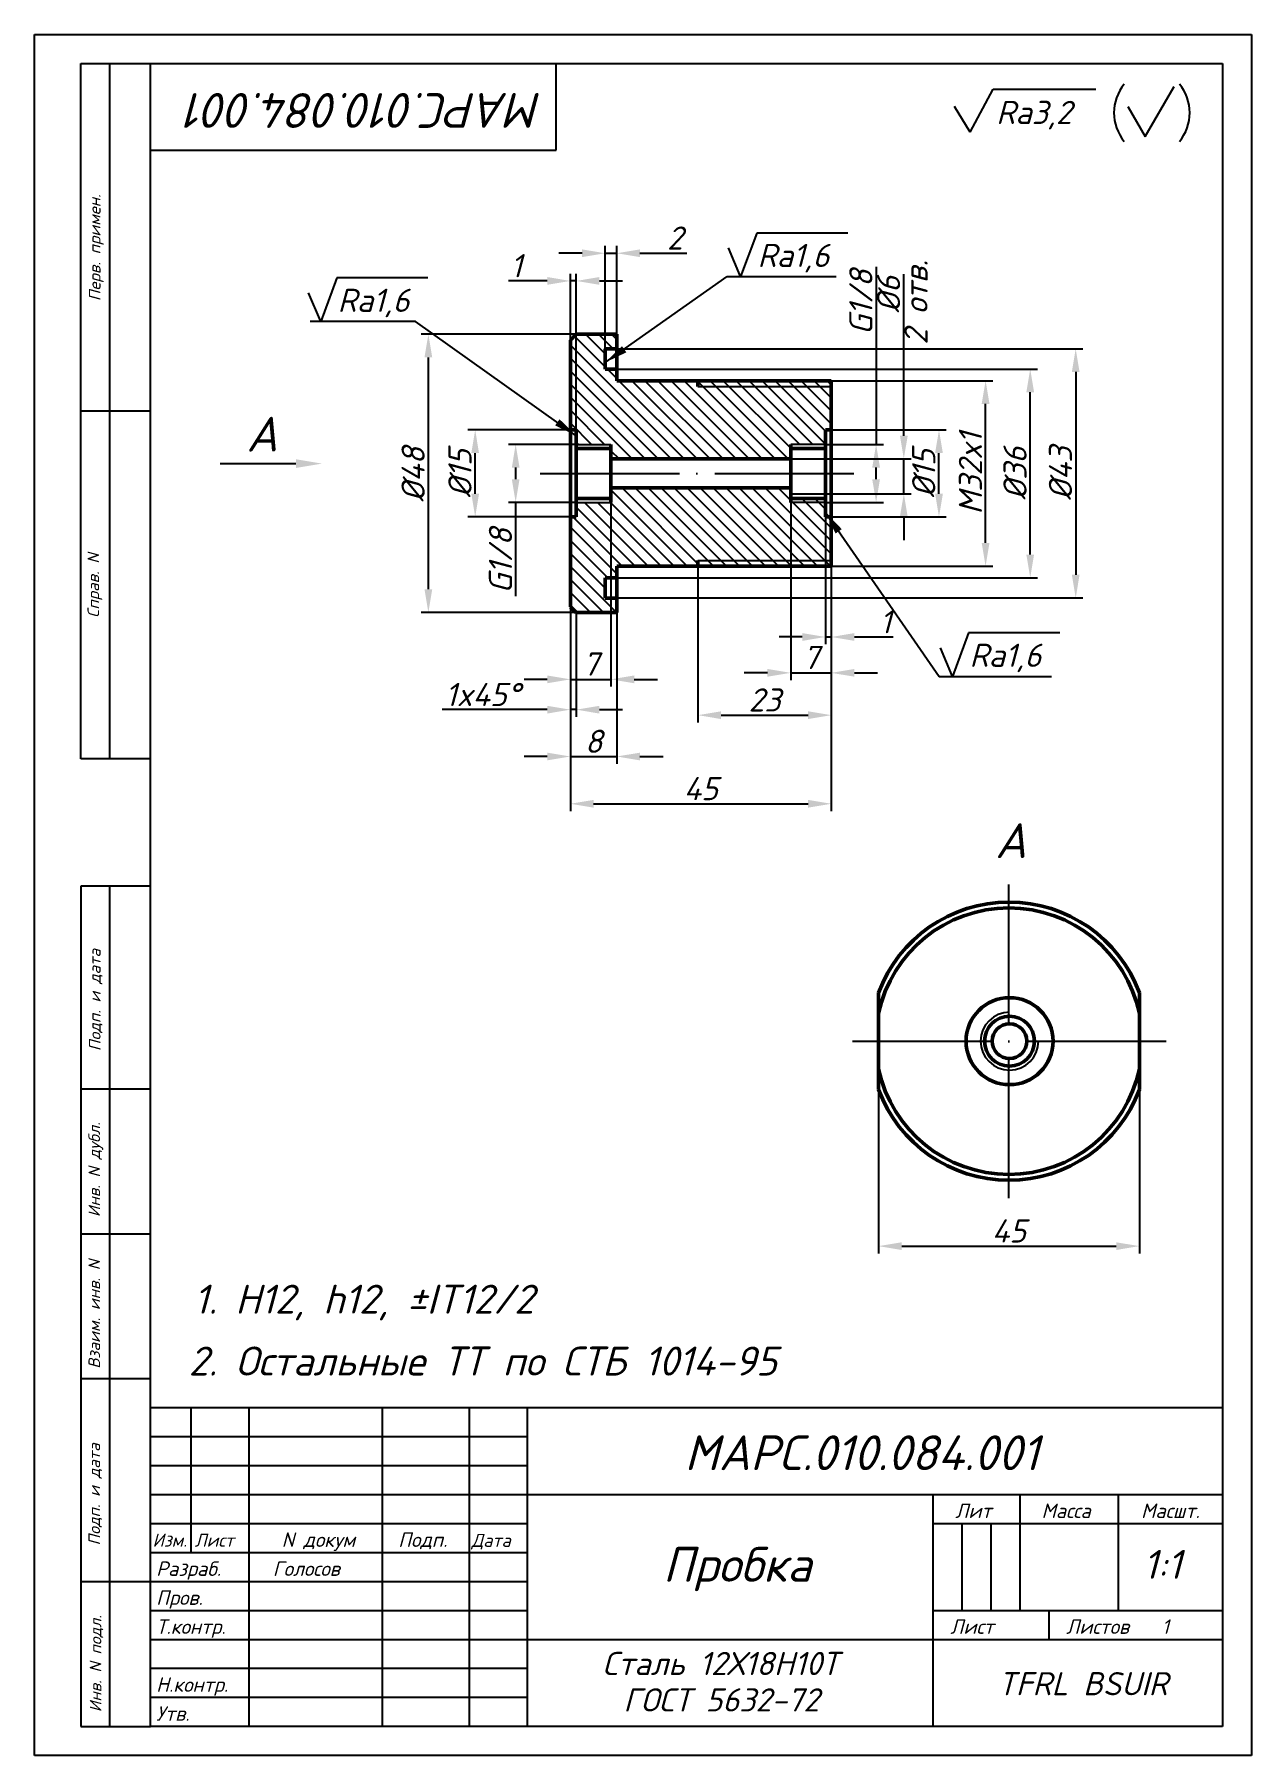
# Model space of a CAD drawing. Header units: millimetres. Extents: x -5427 to 3670, y -5891 to 948.
# Drawn here: x 1618.7 to 1828.7, y -3865 to -3568 of the extents above; entities that cross this region are included whole.
import ezdxf
from ezdxf.enums import TextEntityAlignment as Align

# ---------------------------------------------------------------- set-up
doc = ezdxf.new("R2010")
doc.units = ezdxf.units.MM
doc.header["$MEASUREMENT"] = 0
doc.linetypes.add('ACAD_ISO04W100', pattern=[30, 24, -3, 0, -3])
doc.layers.add('оси', color=1, linetype='ACAD_ISO04W100')
doc.layers.add('Толстые', color=7, linetype='Continuous', lineweight=50)
doc.layers.add('Тонкие', color=140, linetype='Continuous', lineweight=25)
doc.styles.get("Standard").update_dxf_attribs({"font": 'isocpeui.ttf'})
doc.styles.add('Для рамки', font='simplex.shx', dxfattribs={"oblique": 15, "height": 4})
doc.dimstyles.new('ISO-25', dxfattribs={"dimtxt": 4, "dimasz": 4, "dimexe": 1.25, "dimexo": 0, "dimtad": 1, "dimtxsty": 'Standard', "dimcen": 2.5, "dimadec": 0, "dimazin": 0, "dimtfac": 1, "dimtmove": 0, "dimatfit": 3, "dimfxl": 1, "dimarcsym": 0})

# ---------------------------------------------------------------- blocks, each defined once
blk = doc.blocks.new('*D150')
at = {"layer": 'Defpoints', "color": 0, "transparency": 16777216}
for p in [(1701.76, -3638.76), (1712.21, -3638.76), (1712.21, -3648.76)]:
    blk.add_point(p, dxfattribs=at)
at = {"layer": 'Тонкие', "color": 0, "lineweight": -2, "transparency": 16777216}
for p, q in [((1712.21, -3638.76), (1700.51, -3638.76)), ((1701.76, -3642.76), (1701.76, -3644.76)), ((1712.21, -3648.76), (1700.51, -3648.76)), ((1701.76, -3648.76), (1701.76, -3664.95))]:
    blk.add_line(p, q, dxfattribs=at)
at = {"layer": 'Тонкие', "color": 0, "transparency": 16777216}
for points in [[(1701.1, -3642.76), (1702.43, -3642.76), (1701.76, -3638.76)], [(1701.1, -3644.76), (1702.43, -3644.76), (1701.76, -3648.76)]]:
    blk.add_solid(points, dxfattribs=at)
at = {"layer": 'Тонкие', "color": 0, "transparency": 16777216, "insert": (1699.14, -3658.86), "char_height": 4, "attachment_point": 5, "rotation": 90}
blk.add_mtext('G1/8', dxfattribs=at)
blk = doc.blocks.new('*D151')
at = {"layer": 'Defpoints', "color": 0, "transparency": 16777216}
for p in [(1694.78, -3636.26), (1711.21, -3636.26), (1711.21, -3651.26)]:
    blk.add_point(p, dxfattribs=at)
at = {"layer": 'Тонкие', "color": 0, "lineweight": -2, "transparency": 16777216}
for p, q in [((1711.21, -3636.26), (1693.53, -3636.26)), ((1694.78, -3647.26), (1694.78, -3640.26)), ((1711.21, -3651.26), (1693.53, -3651.26))]:
    blk.add_line(p, q, dxfattribs=at)
at = {"layer": 'Тонкие', "color": 0, "transparency": 16777216}
for points in [[(1694.11, -3640.26), (1695.44, -3640.26), (1694.78, -3636.26)], [(1694.11, -3647.26), (1695.44, -3647.26), (1694.78, -3651.26)]]:
    blk.add_solid(points, dxfattribs=at)
at = {"layer": 'Тонкие', "color": 0, "transparency": 16777216, "insert": (1692.15, -3643.76), "char_height": 4, "attachment_point": 5, "rotation": 90}
blk.add_mtext('%%c15', dxfattribs=at)
blk = doc.blocks.new('*D152')
at = {"layer": 'Defpoints', "color": 0, "transparency": 16777216}
for p in [(1686.7, -3619.76), (1712.21, -3619.76), (1712.21, -3667.76)]:
    blk.add_point(p, dxfattribs=at)
at = {"layer": 'Тонкие', "color": 0, "lineweight": -2, "transparency": 16777216}
for p, q in [((1712.21, -3619.76), (1685.45, -3619.76)), ((1686.7, -3663.76), (1686.7, -3623.76)), ((1712.21, -3667.76), (1685.45, -3667.76))]:
    blk.add_line(p, q, dxfattribs=at)
at = {"layer": 'Тонкие', "color": 0, "transparency": 16777216}
for points in [[(1686.03, -3623.76), (1687.37, -3623.76), (1686.7, -3619.76)], [(1686.03, -3663.76), (1687.37, -3663.76), (1686.7, -3667.76)]]:
    blk.add_solid(points, dxfattribs=at)
at = {"layer": 'Тонкие', "color": 0, "transparency": 16777216, "insert": (1684.07, -3643.95), "char_height": 4, "attachment_point": 5, "rotation": 90}
blk.add_mtext('%%c48', dxfattribs=at)
blk = doc.blocks.new('*D153')
at = {"layer": 'Defpoints', "color": 0, "transparency": 16777216}
for p in [(1755.21, -3638.76), (1763.95, -3638.76), (1755.21, -3648.76)]:
    blk.add_point(p, dxfattribs=at)
at = {"layer": 'Тонкие', "color": 0, "lineweight": -2, "transparency": 16777216}
for p, q in [((1763.95, -3608.13), (1763.95, -3638.76)), ((1755.21, -3638.76), (1765.2, -3638.76)), ((1763.95, -3644.76), (1763.95, -3642.76)), ((1755.21, -3648.76), (1765.2, -3648.76))]:
    blk.add_line(p, q, dxfattribs=at)
at = {"layer": 'Тонкие', "color": 0, "transparency": 16777216}
for points in [[(1763.28, -3642.76), (1764.62, -3642.76), (1763.95, -3638.76)], [(1763.28, -3644.76), (1764.62, -3644.76), (1763.95, -3648.76)]]:
    blk.add_solid(points, dxfattribs=at)
at = {"layer": 'Тонкие', "color": 0, "transparency": 16777216, "insert": (1761.32, -3614.23), "char_height": 4, "attachment_point": 5, "rotation": 90}
blk.add_mtext('G1/8', dxfattribs=at)
blk = doc.blocks.new('*D154')
at = {"layer": 'Defpoints', "color": 0, "transparency": 16777216}
for p in [(1756.21, -3636.26), (1774.8, -3636.26), (1756.21, -3651.26)]:
    blk.add_point(p, dxfattribs=at)
at = {"layer": 'Тонкие', "color": 0, "lineweight": -2, "transparency": 16777216}
for p, q in [((1756.21, -3636.26), (1776.05, -3636.26)), ((1774.8, -3647.26), (1774.8, -3640.26)), ((1756.21, -3651.26), (1776.05, -3651.26))]:
    blk.add_line(p, q, dxfattribs=at)
at = {"layer": 'Тонкие', "color": 0, "transparency": 16777216}
for points in [[(1774.13, -3640.26), (1775.47, -3640.26), (1774.8, -3636.26)], [(1774.13, -3647.26), (1775.47, -3647.26), (1774.8, -3651.26)]]:
    blk.add_solid(points, dxfattribs=at)
at = {"layer": 'Тонкие', "color": 0, "transparency": 16777216, "insert": (1772.17, -3643.76), "char_height": 4, "attachment_point": 5, "rotation": 90}
blk.add_mtext('%%c15', dxfattribs=at)
blk = doc.blocks.new('*D155')
at = {"layer": 'Defpoints', "color": 0, "transparency": 16777216}
for p in [(1756.21, -3627.76), (1782.84, -3627.76), (1756.21, -3659.76)]:
    blk.add_point(p, dxfattribs=at)
at = {"layer": 'Тонкие', "color": 0, "lineweight": -2, "transparency": 16777216}
for p, q in [((1756.21, -3627.76), (1784.09, -3627.76)), ((1782.84, -3655.76), (1782.84, -3631.76)), ((1756.21, -3659.76), (1784.09, -3659.76))]:
    blk.add_line(p, q, dxfattribs=at)
at = {"layer": 'Тонкие', "color": 0, "transparency": 16777216}
for points in [[(1782.17, -3631.76), (1783.51, -3631.76), (1782.84, -3627.76)], [(1782.17, -3655.76), (1783.51, -3655.76), (1782.84, -3659.76)]]:
    blk.add_solid(points, dxfattribs=at)
at = {"layer": 'Тонкие', "color": 0, "transparency": 16777216, "insert": (1780.22, -3643.76), "char_height": 4, "attachment_point": 5, "rotation": 90}
blk.add_mtext('M32x1', dxfattribs=at)
blk = doc.blocks.new('*D156')
at = {"layer": 'Defpoints', "color": 0, "transparency": 16777216}
for p in [(1719.21, -3625.76), (1790.54, -3625.76), (1719.21, -3661.76)]:
    blk.add_point(p, dxfattribs=at)
at = {"layer": 'Тонкие', "color": 0, "lineweight": -2, "transparency": 16777216}
for p, q in [((1719.21, -3625.76), (1791.79, -3625.76)), ((1790.54, -3657.76), (1790.54, -3629.76)), ((1719.21, -3661.76), (1791.79, -3661.76))]:
    blk.add_line(p, q, dxfattribs=at)
at = {"layer": 'Тонкие', "color": 0, "transparency": 16777216}
for points in [[(1789.87, -3629.76), (1791.21, -3629.76), (1790.54, -3625.76)], [(1789.87, -3657.76), (1791.21, -3657.76), (1790.54, -3661.76)]]:
    blk.add_solid(points, dxfattribs=at)
at = {"layer": 'Тонкие', "color": 0, "transparency": 16777216, "insert": (1787.92, -3643.76), "char_height": 4, "attachment_point": 5, "rotation": 90}
blk.add_mtext('%%c36', dxfattribs=at)
blk = doc.blocks.new('*D157')
at = {"layer": 'Defpoints', "color": 0, "transparency": 16777216}
for p in [(1719.21, -3622.26), (1719.21, -3665.26), (1798.39, -3665.26)]:
    blk.add_point(p, dxfattribs=at)
at = {"layer": 'Тонкие', "color": 0, "lineweight": -2, "transparency": 16777216}
for p, q in [((1719.21, -3622.26), (1799.64, -3622.26)), ((1798.39, -3626.26), (1798.39, -3661.26)), ((1719.21, -3665.26), (1799.64, -3665.26))]:
    blk.add_line(p, q, dxfattribs=at)
at = {"layer": 'Тонкие', "color": 0, "transparency": 16777216}
for points in [[(1797.72, -3626.26), (1799.05, -3626.26), (1798.39, -3622.26)], [(1797.72, -3661.26), (1799.05, -3661.26), (1798.39, -3665.26)]]:
    blk.add_solid(points, dxfattribs=at)
at = {"layer": 'Тонкие', "color": 0, "transparency": 16777216, "insert": (1795.76, -3643.76), "char_height": 4, "attachment_point": 5, "rotation": 90}
blk.add_mtext('%%c43', dxfattribs=at)
blk = doc.blocks.new('*D158')
at = {"layer": 'Defpoints', "color": 0, "transparency": 16777216}
for p in [(1711.21, -3666.76), (1712.21, -3667.76), (1712.21, -3684.53)]:
    blk.add_point(p, dxfattribs=at)
at = {"layer": 'Тонкие', "color": 0, "lineweight": -2, "transparency": 16777216}
for p, q in [((1711.21, -3666.76), (1711.21, -3685.78)), ((1712.21, -3667.76), (1712.21, -3685.78)), ((1707.21, -3684.53), (1689.07, -3684.53)), ((1712.21, -3684.53), (1711.21, -3684.53)), ((1716.21, -3684.53), (1720.21, -3684.53))]:
    blk.add_line(p, q, dxfattribs=at)
at = {"layer": 'Тонкие', "color": 0, "transparency": 16777216}
for points in [[(1707.21, -3683.87), (1707.21, -3685.2), (1711.21, -3684.53)], [(1716.21, -3683.87), (1716.21, -3685.2), (1712.21, -3684.53)]]:
    blk.add_solid(points, dxfattribs=at)
at = {"layer": 'Тонкие', "color": 0, "transparency": 16777216, "insert": (1696.05, -3681.91), "char_height": 4, "attachment_point": 5}
blk.add_mtext('1x45%%d', dxfattribs=at)
blk = doc.blocks.new('*D159')
at = {"layer": 'Defpoints', "color": 0, "transparency": 16777216}
for p in [(1712.21, -3610.55), (1711.21, -3636.26), (1712.21, -3636.26)]:
    blk.add_point(p, dxfattribs=at)
at = {"layer": 'Тонкие', "color": 0, "lineweight": -2, "transparency": 16777216}
for p, q in [((1707.21, -3610.55), (1700.51, -3610.55)), ((1711.21, -3636.26), (1711.21, -3609.3)), ((1712.21, -3610.55), (1711.21, -3610.55)), ((1712.21, -3636.26), (1712.21, -3609.3)), ((1716.21, -3610.55), (1720.21, -3610.55))]:
    blk.add_line(p, q, dxfattribs=at)
at = {"layer": 'Тонкие', "color": 0, "transparency": 16777216}
for points in [[(1707.21, -3609.88), (1707.21, -3611.21), (1711.21, -3610.55)], [(1716.21, -3609.88), (1716.21, -3611.21), (1712.21, -3610.55)]]:
    blk.add_solid(points, dxfattribs=at)
at = {"layer": 'Тонкие', "color": 0, "transparency": 16777216, "insert": (1701.86, -3607.92), "char_height": 4, "attachment_point": 5}
blk.add_mtext('1', dxfattribs=at)
blk = doc.blocks.new('*D160')
at = {"layer": 'Defpoints', "color": 0, "transparency": 16777216}
for p in [(1711.21, -3666.76), (1719.21, -3667.76), (1719.21, -3692.61)]:
    blk.add_point(p, dxfattribs=at)
at = {"layer": 'Тонкие', "color": 0, "lineweight": -2, "transparency": 16777216}
for p, q in [((1711.21, -3666.76), (1711.21, -3693.86)), ((1719.21, -3667.76), (1719.21, -3693.86)), ((1707.21, -3692.61), (1703.21, -3692.61)), ((1711.21, -3692.61), (1719.21, -3692.61)), ((1723.21, -3692.61), (1727.21, -3692.61))]:
    blk.add_line(p, q, dxfattribs=at)
at = {"layer": 'Тонкие', "color": 0, "transparency": 16777216}
for points in [[(1707.21, -3691.95), (1707.21, -3693.28), (1711.21, -3692.61)], [(1723.21, -3691.95), (1723.21, -3693.28), (1719.21, -3692.61)]]:
    blk.add_solid(points, dxfattribs=at)
at = {"layer": 'Тонкие', "color": 0, "transparency": 16777216, "insert": (1715.21, -3689.99), "char_height": 4, "attachment_point": 5}
blk.add_mtext('8', dxfattribs=at)
blk = doc.blocks.new('*D161')
at = {"layer": 'Defpoints', "color": 0, "transparency": 16777216}
for p in [(1719.21, -3605.77), (1717.21, -3622.26), (1719.21, -3622.26)]:
    blk.add_point(p, dxfattribs=at)
at = {"layer": 'Тонкие', "color": 0, "lineweight": -2, "transparency": 16777216}
for p, q in [((1717.21, -3622.26), (1717.21, -3604.52)), ((1719.21, -3622.26), (1719.21, -3604.52)), ((1713.21, -3605.77), (1709.21, -3605.77)), ((1717.21, -3605.77), (1719.21, -3605.77)), ((1723.21, -3605.77), (1731.3, -3605.77))]:
    blk.add_line(p, q, dxfattribs=at)
at = {"layer": 'Тонкие', "color": 0, "transparency": 16777216}
for points in [[(1713.21, -3605.11), (1713.21, -3606.44), (1717.21, -3605.77)], [(1723.21, -3605.11), (1723.21, -3606.44), (1719.21, -3605.77)]]:
    blk.add_solid(points, dxfattribs=at)
at = {"layer": 'Тонкие', "color": 0, "transparency": 16777216, "insert": (1729.25, -3603.15), "char_height": 4, "attachment_point": 5}
blk.add_mtext('2', dxfattribs=at)
blk = doc.blocks.new('*D162')
at = {"layer": 'Defpoints', "color": 0, "transparency": 16777216}
for p in [(1733.21, -3659.76), (1756.21, -3659.76), (1756.21, -3685.48)]:
    blk.add_point(p, dxfattribs=at)
at = {"layer": 'Тонкие', "color": 0, "lineweight": -2, "transparency": 16777216}
for p, q in [((1733.21, -3659.76), (1733.21, -3686.73)), ((1756.21, -3659.76), (1756.21, -3686.73)), ((1737.21, -3685.48), (1752.21, -3685.48))]:
    blk.add_line(p, q, dxfattribs=at)
at = {"layer": 'Тонкие', "color": 0, "transparency": 16777216}
for points in [[(1737.21, -3684.81), (1737.21, -3686.15), (1733.21, -3685.48)], [(1752.21, -3684.81), (1752.21, -3686.15), (1756.21, -3685.48)]]:
    blk.add_solid(points, dxfattribs=at)
at = {"layer": 'Тонкие', "color": 0, "transparency": 16777216, "insert": (1744.71, -3682.85), "char_height": 4, "attachment_point": 5}
blk.add_mtext('23', dxfattribs=at)
blk = doc.blocks.new('*D163')
at = {"layer": 'Defpoints', "color": 0, "transparency": 16777216}
for p in [(1756.21, -3659.76), (1711.21, -3666.76), (1756.21, -3700.77)]:
    blk.add_point(p, dxfattribs=at)
at = {"layer": 'Тонкие', "color": 0, "lineweight": -2, "transparency": 16777216}
for p, q in [((1756.21, -3659.76), (1756.21, -3702.02)), ((1711.21, -3666.76), (1711.21, -3702.02)), ((1715.21, -3700.77), (1752.21, -3700.77))]:
    blk.add_line(p, q, dxfattribs=at)
at = {"layer": 'Тонкие', "color": 0, "transparency": 16777216}
for points in [[(1715.21, -3700.1), (1715.21, -3701.44), (1711.21, -3700.77)], [(1752.21, -3700.1), (1752.21, -3701.44), (1756.21, -3700.77)]]:
    blk.add_solid(points, dxfattribs=at)
at = {"layer": 'Тонкие', "color": 0, "transparency": 16777216, "insert": (1733.71, -3698.15), "char_height": 4, "attachment_point": 5}
blk.add_mtext('45', dxfattribs=at)
blk = doc.blocks.new('*D164')
at = {"layer": 'Defpoints', "color": 0, "transparency": 16777216}
for p in [(1764.37, -3750.08), (1809.37, -3750.08), (1809.37, -3777.1)]:
    blk.add_point(p, dxfattribs=at)
at = {"layer": 'Тонкие', "color": 0, "lineweight": -2, "transparency": 16777216}
for p, q in [((1764.37, -3750.08), (1764.37, -3778.35)), ((1809.37, -3750.08), (1809.37, -3778.35)), ((1768.37, -3777.1), (1805.37, -3777.1))]:
    blk.add_line(p, q, dxfattribs=at)
at = {"layer": 'Тонкие', "color": 0, "transparency": 16777216}
for points in [[(1768.37, -3776.44), (1768.37, -3777.77), (1764.37, -3777.1)], [(1805.37, -3776.44), (1805.37, -3777.77), (1809.37, -3777.1)]]:
    blk.add_solid(points, dxfattribs=at)
at = {"layer": 'Тонкие', "color": 0, "transparency": 16777216, "insert": (1786.87, -3774.48), "char_height": 4, "attachment_point": 5}
blk.add_mtext('45', dxfattribs=at)
blk = doc.blocks.new('*D521')
at = {"layer": 'Defpoints', "color": 0, "transparency": 16777216}
for p in [(1749.21, -3641.26), (1749.21, -3647.26), (1768.73, -3647.26)]:
    blk.add_point(p, dxfattribs=at)
at = {"layer": 'Тонкие', "color": 0, "lineweight": -2, "transparency": 16777216}
for p, q in [((1768.73, -3637.26), (1768.73, -3609.36)), ((1749.21, -3641.26), (1769.98, -3641.26)), ((1768.73, -3647.26), (1768.73, -3641.26)), ((1749.21, -3647.26), (1769.98, -3647.26)), ((1768.73, -3651.26), (1768.73, -3655.26))]:
    blk.add_line(p, q, dxfattribs=at)
at = {"layer": 'Тонкие', "color": 0, "transparency": 16777216}
for points in [[(1768.06, -3637.26), (1769.4, -3637.26), (1768.73, -3641.26)], [(1768.06, -3651.26), (1769.4, -3651.26), (1768.73, -3647.26)]]:
    blk.add_solid(points, dxfattribs=at)
at = {"layer": 'Тонкие', "color": 0, "transparency": 16777216, "insert": (1766.1, -3612.88), "char_height": 4, "attachment_point": 5, "rotation": 90}
blk.add_mtext('%%c6', dxfattribs=at)
blk = doc.blocks.new('*D522')
at = {"layer": 'Defpoints', "color": 0, "transparency": 16777216}
for p in [(1755.21, -3651.26), (1756.21, -3651.26), (1756.21, -3671.99)]:
    blk.add_point(p, dxfattribs=at)
at = {"layer": 'Тонкие', "color": 0, "lineweight": -2, "transparency": 16777216}
for p, q in [((1755.21, -3651.26), (1755.21, -3673.24)), ((1756.21, -3651.26), (1756.21, -3673.24)), ((1751.21, -3671.99), (1747.21, -3671.99)), ((1755.21, -3671.99), (1756.21, -3671.99)), ((1760.21, -3671.99), (1766.91, -3671.99))]:
    blk.add_line(p, q, dxfattribs=at)
at = {"layer": 'Тонкие', "color": 0, "transparency": 16777216}
for points in [[(1751.21, -3671.32), (1751.21, -3672.66), (1755.21, -3671.99)], [(1760.21, -3671.32), (1760.21, -3672.66), (1756.21, -3671.99)]]:
    blk.add_solid(points, dxfattribs=at)
at = {"layer": 'Тонкие', "color": 0, "transparency": 16777216, "insert": (1765.56, -3669.36), "char_height": 4, "attachment_point": 5}
blk.add_mtext('1', dxfattribs=at)
blk = doc.blocks.new('*D523')
at = {"layer": 'Defpoints', "color": 0, "transparency": 16777216}
for p in [(1749.21, -3648.76), (1756.21, -3651.76), (1756.21, -3678.18)]:
    blk.add_point(p, dxfattribs=at)
at = {"layer": 'Тонкие', "color": 0, "lineweight": -2, "transparency": 16777216}
for p, q in [((1749.21, -3648.76), (1749.21, -3679.43)), ((1756.21, -3651.76), (1756.21, -3679.43)), ((1745.21, -3678.18), (1741.21, -3678.18)), ((1749.21, -3678.18), (1756.21, -3678.18)), ((1760.21, -3678.18), (1764.21, -3678.18))]:
    blk.add_line(p, q, dxfattribs=at)
at = {"layer": 'Тонкие', "color": 0, "transparency": 16777216}
for points in [[(1745.21, -3677.51), (1745.21, -3678.84), (1749.21, -3678.18)], [(1760.21, -3677.51), (1760.21, -3678.84), (1756.21, -3678.18)]]:
    blk.add_solid(points, dxfattribs=at)
at = {"layer": 'Тонкие', "color": 0, "transparency": 16777216, "insert": (1752.71, -3675.52), "char_height": 4, "attachment_point": 5}
blk.add_mtext('7', dxfattribs=at)
blk = doc.blocks.new('*D524')
at = {"layer": 'Defpoints', "color": 0, "transparency": 16777216}
for p in [(1718.21, -3648.76), (1711.21, -3658.76), (1718.21, -3679.3)]:
    blk.add_point(p, dxfattribs=at)
at = {"layer": 'Тонкие', "color": 0, "lineweight": -2, "transparency": 16777216}
for p, q in [((1718.21, -3648.76), (1718.21, -3680.55)), ((1711.21, -3658.76), (1711.21, -3680.55)), ((1707.21, -3679.3), (1703.21, -3679.3)), ((1711.21, -3679.3), (1718.21, -3679.3)), ((1722.21, -3679.3), (1726.21, -3679.3))]:
    blk.add_line(p, q, dxfattribs=at)
at = {"layer": 'Тонкие', "color": 0, "transparency": 16777216}
for points in [[(1707.21, -3678.63), (1707.21, -3679.97), (1711.21, -3679.3)], [(1722.21, -3678.63), (1722.21, -3679.97), (1718.21, -3679.3)]]:
    blk.add_solid(points, dxfattribs=at)
at = {"layer": 'Тонкие', "color": 0, "transparency": 16777216, "insert": (1714.71, -3676.65), "char_height": 4, "attachment_point": 5}
blk.add_mtext('7', dxfattribs=at)

msp = doc.modelspace()

# ---------------------------------------------------------------- hatches: boundary and pattern name
at = {"layer": 'Тонкие'}
h = msp.add_hatch(dxfattribs=at)
h.set_pattern_fill('ANSI31', color=256, scale=0.5, angle=90, style=0)
h.set_pattern_definition([(135, (-1.5665, -1262.2827), (-1.122532, -1.122532), [])])
h.paths.add_polyline_path([(1719.21, -3659.763), (1733.21, -3659.763), (1733.21, -3658.763), (1756.21, -3658.763), (1756.21, -3651.263), (1755.21, -3651.263), (1755.21, -3648.763), (1749.21, -3648.763), (1749.21, -3646.263), (1718.21, -3646.263), (1718.21, -3648.763), (1712.21, -3648.763), (1712.21, -3650.263), (1712.21, -3651.263), (1711.21, -3651.263), (1711.21, -3666.763), (1712.21, -3667.763), (1719.21, -3667.763), (1719.21, -3665.263), (1717.21, -3665.263), (1717.21, -3661.763), (1719.21, -3661.763)])
h.paths.add_polyline_path([(1755.21, -3648.763), (1755.21, -3648.063), (1749.21, -3648.063), (1749.21, -3648.763)], flags=16)
h.paths.add_polyline_path([(1733.21, -3628.763), (1733.21, -3627.763), (1719.21, -3627.763), (1719.21, -3625.763), (1717.21, -3625.763), (1717.21, -3622.263), (1719.21, -3622.263), (1719.21, -3619.763), (1712.21, -3619.763), (1711.21, -3620.763), (1711.21, -3636.263), (1712.21, -3636.263), (1712.21, -3638.763), (1718.21, -3638.763), (1718.21, -3641.263), (1749.21, -3641.263), (1749.21, -3638.763), (1755.21, -3638.763), (1755.21, -3636.263), (1756.21, -3636.263), (1756.21, -3628.763)])
h.paths.add_polyline_path([(1756.21, -3628.763), (1756.21, -3627.763), (1733.21, -3627.763), (1733.21, -3628.763)], flags=16)
h.paths.add_polyline_path([(1733.21, -3658.763), (1733.21, -3659.763), (1745.21, -3659.763), (1756.21, -3659.763), (1756.21, -3658.763)], flags=16)

# ---------------------------------------------------------------- linework, layer by layer
for p, q in [((1618.731, -3568.011), (1828.731, -3568.011)), ((1618.731, -3865.011), (1618.731, -3568.011)), ((1828.731, -3568.011), (1828.731, -3865.011)), ((1626.731, -3573.011), (1638.731, -3573.011)), ((1626.731, -3693.011), (1626.731, -3573.011)), ((1631.731, -3693.011), (1631.731, -3573.011)), ((1638.731, -3860.011), (1638.731, -3573.011)), ((1638.731, -3573.011), (1823.731, -3573.011)), ((1708.731, -3588.011), (1708.731, -3573.011)), ((1823.731, -3573.011), (1823.731, -3860.011)), ((1638.731, -3588.011), (1708.731, -3588.011)), ((1638.731, -3633.011), (1626.731, -3633.011)), ((1638.731, -3693.011), (1626.731, -3693.011)), ((1638.731, -3715.011), (1626.731, -3715.011)), ((1626.731, -3715.011), (1626.731, -3860.011)), ((1631.731, -3860.011), (1631.731, -3715.011)), ((1638.731, -3750.011), (1626.731, -3750.011)), ((1638.731, -3775.011), (1626.731, -3775.011)), ((1638.731, -3800.011), (1626.731, -3800.011)), ((1823.731, -3805.011), (1638.731, -3805.011)), ((1645.731, -3805.011), (1645.731, -3830.011)), ((1645.731, -3805.011), (1645.731, -3830.011)), ((1655.731, -3805.011), (1655.731, -3860.011)), ((1655.731, -3805.011), (1655.731, -3860.011)), ((1678.731, -3805.011), (1678.731, -3860.011)), ((1678.731, -3805.011), (1678.731, -3860.011)), ((1693.731, -3805.011), (1693.731, -3860.011)), ((1693.731, -3805.011), (1693.731, -3860.011)), ((1703.731, -3805.011), (1703.731, -3860.011)), ((1703.731, -3805.011), (1703.731, -3860.011)), ((1823.731, -3820.011), (1703.731, -3820.011)), ((1773.731, -3820.011), (1773.731, -3860.011)), ((1773.731, -3820.011), (1773.731, -3860.011)), ((1788.731, -3820.011), (1788.731, -3840.011)), ((1788.731, -3820.011), (1788.731, -3840.011)), ((1805.731, -3820.011), (1805.731, -3840.011)), ((1805.731, -3820.011), (1805.731, -3840.011)), ((1703.731, -3825.011), (1638.731, -3825.011)), ((1823.731, -3825.011), (1773.731, -3825.011)), ((1703.731, -3830.011), (1638.731, -3830.011)), ((1703.731, -3830.011), (1638.731, -3830.011)), ((1638.731, -3835.011), (1626.731, -3835.011)), ((1823.731, -3840.011), (1773.731, -3840.011)), ((1823.731, -3840.011), (1773.731, -3840.011)), ((1793.731, -3840.011), (1793.731, -3845.011)), ((1793.731, -3840.011), (1793.731, -3845.011)), ((1823.731, -3845.011), (1703.731, -3845.011)), ((1823.731, -3845.011), (1703.731, -3845.011)), ((1626.731, -3860.011), (1638.731, -3860.011)), ((1823.731, -3860.011), (1638.731, -3860.011)), ((1828.731, -3865.011), (1618.731, -3865.011))]:
    msp.add_line(p, q)
at = {"layer": 'оси'}
for p, q in [((1706.007, -3643.763), (1761.949, -3643.763)), ((1786.873, -3768.815), (1786.873, -3714.266)), ((1759.871, -3741.732), (1814.077, -3741.732))]:
    msp.add_line(p, q, dxfattribs=at)
at = {"layer": 'Толстые'}
for p, q in [((1712.21, -3619.763), (1711.21, -3620.763)), ((1712.21, -3619.763), (1719.21, -3619.763)), ((1719.21, -3627.763), (1719.21, -3619.763)), ((1711.21, -3666.763), (1711.21, -3620.763)), ((1717.21, -3625.763), (1717.21, -3622.263)), ((1717.21, -3622.263), (1719.21, -3622.263)), ((1717.21, -3625.763), (1719.21, -3625.763)), ((1719.21, -3627.763), (1756.21, -3627.763)), ((1719.21, -3627.763), (1745.21, -3627.763)), ((1733.21, -3628.763), (1733.21, -3627.763)), ((1756.21, -3659.763), (1756.21, -3627.763)), ((1712.21, -3636.263), (1711.21, -3636.263)), ((1712.21, -3651.263), (1712.21, -3636.263)), ((1712.21, -3650.263), (1712.21, -3637.263)), ((1755.21, -3651.263), (1755.21, -3636.263)), ((1756.21, -3636.263), (1755.21, -3636.263)), ((1712.21, -3639.463), (1718.21, -3639.463)), ((1718.21, -3648.763), (1718.21, -3638.763)), ((1749.21, -3638.763), (1749.21, -3648.763)), ((1755.21, -3639.463), (1749.21, -3639.463)), ((1718.21, -3641.263), (1749.21, -3641.263)), ((1718.21, -3646.263), (1749.21, -3646.263)), ((1712.21, -3648.063), (1718.21, -3648.063)), ((1755.21, -3648.063), (1749.21, -3648.063)), ((1712.21, -3651.263), (1711.21, -3651.263)), ((1756.21, -3651.263), (1755.21, -3651.263)), ((1733.21, -3659.763), (1733.21, -3658.763)), ((1717.21, -3665.263), (1717.21, -3661.763)), ((1717.21, -3661.763), (1719.21, -3661.763)), ((1719.21, -3667.763), (1719.21, -3659.763)), ((1719.21, -3659.763), (1756.21, -3659.763)), ((1719.21, -3659.763), (1745.21, -3659.763)), ((1712.21, -3667.763), (1711.21, -3666.763)), ((1712.21, -3667.763), (1719.21, -3667.763)), ((1717.21, -3665.263), (1719.21, -3665.263)), ((1764.373, -3750.084), (1764.373, -3733.381)), ((1809.373, -3733.381), (1809.373, -3750.084))]:
    msp.add_line(p, q, dxfattribs=at)
for radius in [7.5, 4.3, 3]:
    msp.add_circle((1786.974, -3741.732), radius, dxfattribs=at)
for radius, start, end in [(24, 20.36413, 159.63587), (23, 11.96875, 168.03125), (23, 191.96875, 348.03125), (24, 200.36413, 339.63587)]:
    msp.add_arc((1786.873, -3741.732), radius, start, end, dxfattribs=at)
at = {"layer": 'Тонкие'}
for p, q in [((1780.207, -3584.895), (1784.172, -3577.47)), ((1784.172, -3577.47), (1801.837, -3577.474)), ((1780.207, -3584.895), (1777.482, -3580.44)), ((1743.35, -3602.292), (1740.574, -3609.805)), ((1759.076, -3602.292), (1743.35, -3602.292)), ((1740.574, -3609.805), (1738.492, -3604.835)), ((1670.902, -3610.038), (1668.125, -3617.551)), ((1686.628, -3610.038), (1670.902, -3610.038)), ((1738.273, -3609.805), (1757.034, -3609.805)), ((1668.125, -3617.551), (1666.043, -3612.581)), ((1733.21, -3628.763), (1756.21, -3628.763)), ((1712.21, -3638.763), (1718.21, -3638.763)), ((1755.21, -3638.763), (1749.21, -3638.763)), ((1650.796, -3642.075), (1663.854, -3642.075)), ((1712.21, -3648.763), (1718.21, -3648.763)), ((1755.21, -3648.763), (1749.21, -3648.763)), ((1733.21, -3658.763), (1756.21, -3658.763)), ((1777.144, -3678.802), (1775.062, -3673.832)), ((1779.92, -3671.289), (1777.144, -3678.802)), ((1795.646, -3671.289), (1779.92, -3671.289)), ((1703.731, -3810.011), (1638.731, -3810.011)), ((1703.731, -3815.011), (1638.731, -3815.011)), ((1703.731, -3820.011), (1638.731, -3820.011)), ((1778.731, -3825.011), (1778.731, -3840.011)), ((1778.731, -3825.011), (1778.731, -3840.011)), ((1783.731, -3825.011), (1783.731, -3840.011)), ((1783.731, -3825.011), (1783.731, -3840.011)), ((1703.731, -3835.011), (1638.731, -3835.011)), ((1703.731, -3835.011), (1638.731, -3835.011)), ((1703.731, -3840.011), (1638.731, -3840.011)), ((1703.731, -3840.011), (1638.731, -3840.011)), ((1703.731, -3845.011), (1638.731, -3845.011)), ((1703.731, -3845.011), (1638.731, -3845.011)), ((1703.731, -3850.011), (1638.731, -3850.011)), ((1703.731, -3850.011), (1638.731, -3850.011)), ((1703.731, -3855.011), (1638.731, -3855.011)), ((1703.731, -3855.011), (1638.731, -3855.011))]:
    msp.add_line(p, q, dxfattribs=at)
for points in [[(1810.355, -3585.651), (1815.355, -3576.991)], [(1807.355, -3580.455), (1810.355, -3585.651)]]:
    msp.add_lwpolyline(points, dxfattribs=at)
for centre, radius, start, end in [((1812.807, -3581.535), 7.816, 140.52687, 219.47313), ((1810.242, -3581.535), 7.816, 320.52687, 39.47313), ((1786.974, -3741.732), 5, 90, 0)]:
    msp.add_arc(centre, radius, start, end, dxfattribs=at)
msp.add_solid([(1663.854, -3642.825), (1663.854, -3641.325), (1668.354, -3642.075)], dxfattribs=at)

# ---------------------------------------------------------------- texts
for s, height, rotation, p in [('МАРС.010.084.001', 6, 180, (1706.447, -3578.123)), ('2 отв.', 4, 90, (1772.836, -3621.542))]:
    msp.add_text(s, height=height, rotation=rotation, dxfattribs=at).set_placement(p)
for s, height, p in [('Ra3,2', 4, (1784.669, -3583.469)), ('Ra1,6', 4, (1743.492, -3608.144)), ('Ra1,6', 4, (1671.043, -3615.89)), ('А', 6, (1655.298, -3639.985)), ('Ra1,6', 4, (1780.061, -3677.141)), ('А', 6, (1784.49, -3710.127)), ('1. H12, h12, %%pIT12/2', 5, (1646.236, -3788.752)), ('2. Остальные ТТ по СТБ 1014-95', 5, (1645.337, -3799.433)), ('МАРС.010.084.001', 6, (1730.895, -3815.754)), ('Изм.', 2.25, (1639.099, -3828.967)), ('Лист', 2.25, (1646.386, -3828.967)), ('Дата', 2.25, (1694.135, -3828.997)), ('Пробка', 6, (1727.168, -3835.017)), ('1:1', 5, (1810.018, -3834.509)), ('Разраб.', 2.5, (1639.731, -3834.011)), ('Голосов', 2.5, (1659.86, -3834.011)), ('Пров.', 2.5, (1639.731, -3839.011)), ('Т.контр.', 2.5, (1639.731, -3844.011)), ('Лист', 2.5, (1776.731, -3844.011)), ('Листов', 2.5, (1796.731, -3844.011)), ('1', 2.5, (1813.245, -3844.011)), ('Сталь 12Х18Н10Т', 4, (1716.73, -3851.121)), ('Н.контр.', 2.5, (1639.731, -3854.011)), ('TFRL BSUIR', 4, (1784.906, -3854.607)), ('ГОСТ 5632-72', 4, (1720.337, -3857.401)), ('Утв.', 2.5, (1639.731, -3859.011))]:
    msp.add_text(s, height=height, dxfattribs=at).set_placement(p)
at = {"layer": 'Тонкие', "linetype": 'Continuous', "style": 'Для рамки', "oblique": 15}
for s, p in [('Перв. примен.', (1630.136, -3614.039)), ('Справ. N', (1629.892, -3668.673)), ('Подп. и дата', (1630.152, -3743.453)), ('Инв. N дубл.', (1630.054, -3772.092)), ('Взаим. инв. N', (1630.054, -3798.254)), ('Подп. и дата', (1630.054, -3828.754)), ('Инв. N подл.', (1630.28, -3857.525))]:
    msp.add_text(s, height=2, rotation=90, dxfattribs=at).set_placement(p)
at = {"layer": 'Тонкие'}
for s, p in [('Лит', (1780.731, -3824.011)), ('Масса', (1796.731, -3824.011)), ('Масшт.', (1814.731, -3824.011)), ('N докум', (1667.731, -3829.011)), ('Подп.', (1685.731, -3829.011))]:
    msp.add_text(s, height=2.5, dxfattribs=at).set_placement(p, align=Align.CENTER)

# ---------------------------------------------------------------- dimensions: what is measured, and where the dimension line sits
for base, p1, p2, picture, middle in [((1719.21, -3605.773), (1717.21, -3622.263), (1719.21, -3622.263), '*D161', (1729.255, -3603.148)), ((1718.21, -3679.3), (1711.21, -3658.763), (1718.21, -3648.763), '*D524', (1714.71, -3676.649)), ((1756.21, -3700.771), (1711.21, -3666.763), (1756.21, -3659.763), '*D163', (1733.71, -3698.146)), ((1809.373, -3777.103), (1764.373, -3750.084), (1809.373, -3750.084), '*D164', (1786.873, -3774.478))]:
    dim = msp.add_linear_dim(base=base, p1=p1, p2=p2, dimstyle='ISO-25', dxfattribs=at)
    dim.commit()
    dim.dimension.update_dxf_attribs({"geometry": picture, "text_midpoint": middle})
for base, p1, p2, picture, middle in [((1712.21, -3610.548), (1711.21, -3636.263), (1712.21, -3636.263), '*D159', (1701.859, -3610.548)), ((1756.21, -3678.175), (1749.21, -3648.763), (1756.21, -3651.763), '*D523', (1752.71, -3678.175)), ((1756.21, -3671.989), (1755.21, -3651.263), (1756.21, -3651.263), '*D522', (1765.561, -3671.989)), ((1756.21, -3685.479), (1733.21, -3659.763), (1756.21, -3659.763), '*D162', (1744.71, -3685.479)), ((1719.21, -3692.614), (1711.21, -3666.763), (1719.21, -3667.763), '*D160', (1715.21, -3692.614))]:
    dim = msp.add_linear_dim(base=base, p1=p1, p2=p2, dimstyle='ISO-25', dxfattribs=at)
    dim.commit()
    dim.dimension.update_dxf_attribs({"geometry": picture, "text_midpoint": middle, "dimtype": 160})
dim = msp.add_linear_dim(base=(1763.949, -3638.763), p1=(1755.21, -3648.763), p2=(1755.21, -3638.763), angle=90, text='G1/8', dimstyle='ISO-25', override={"dimtmove": 1}, dxfattribs=at)
dim.commit()
dim.dimension.update_dxf_attribs({"geometry": '*D153', "text_midpoint": (1765.237, -3614.227), "dimtype": 160})
for base, p1, p2, text, picture, middle in [((1768.729, -3647.263), (1749.21, -3641.263), (1749.21, -3647.263), '%%c6', '*D521', (1768.729, -3612.883)), ((1686.7, -3619.763), (1712.21, -3667.763), (1712.21, -3619.763), '%%c48', '*D152', (1686.7, -3643.946)), ((1701.762, -3638.763), (1712.21, -3648.763), (1712.21, -3638.763), 'G1/8', '*D150', (1701.762, -3658.857))]:
    dim = msp.add_linear_dim(base=base, p1=p1, p2=p2, angle=90, text=text, dimstyle='ISO-25', dxfattribs=at)
    dim.commit()
    dim.dimension.update_dxf_attribs({"geometry": picture, "text_midpoint": middle, "dimtype": 160})
for base, p1, p2, text, picture, middle in [((1798.386, -3665.263), (1719.21, -3622.263), (1719.21, -3665.263), '%%c43', '*D157', (1795.761, -3643.763)), ((1790.541, -3625.763), (1719.21, -3661.763), (1719.21, -3625.763), '%%c36', '*D156', (1787.916, -3643.763)), ((1782.84, -3627.763), (1756.21, -3659.763), (1756.21, -3627.763), 'M32x1', '*D155', (1780.215, -3643.763)), ((1694.776, -3636.263), (1711.21, -3651.263), (1711.21, -3636.263), '%%c15', '*D151', (1692.151, -3643.763)), ((1774.799, -3636.263), (1756.21, -3651.263), (1756.21, -3636.263), '%%c15', '*D154', (1772.174, -3643.763))]:
    dim = msp.add_linear_dim(base=base, p1=p1, p2=p2, angle=90, text=text, dimstyle='ISO-25', dxfattribs=at)
    dim.commit()
    dim.dimension.update_dxf_attribs({"geometry": picture, "text_midpoint": middle})
dim = msp.add_linear_dim(base=(1712.21, -3684.533), p1=(1711.21, -3666.763), p2=(1712.21, -3667.763), text='1x45%%d', dimstyle='ISO-25', dxfattribs=at)
dim.commit()
dim.dimension.update_dxf_attribs({"geometry": '*D158', "text_midpoint": (1696.045, -3684.533), "dimtype": 160})

# ---------------------------------------------------------------- leaders
for points in [[(1717.21, -3624.631), (1738.273, -3609.805)], [(1712.21, -3637.263), (1684.462, -3617.551), (1666.302, -3617.551)], [(1755.21, -3650.471), (1774.846, -3678.802), (1794.213, -3678.802)]]:
    msp.add_leader(points, dimstyle='ISO-25', override={"dimgap": 0.625, "dimtad": 0}, dxfattribs=at)

doc.saveas('drawing.dxf')
